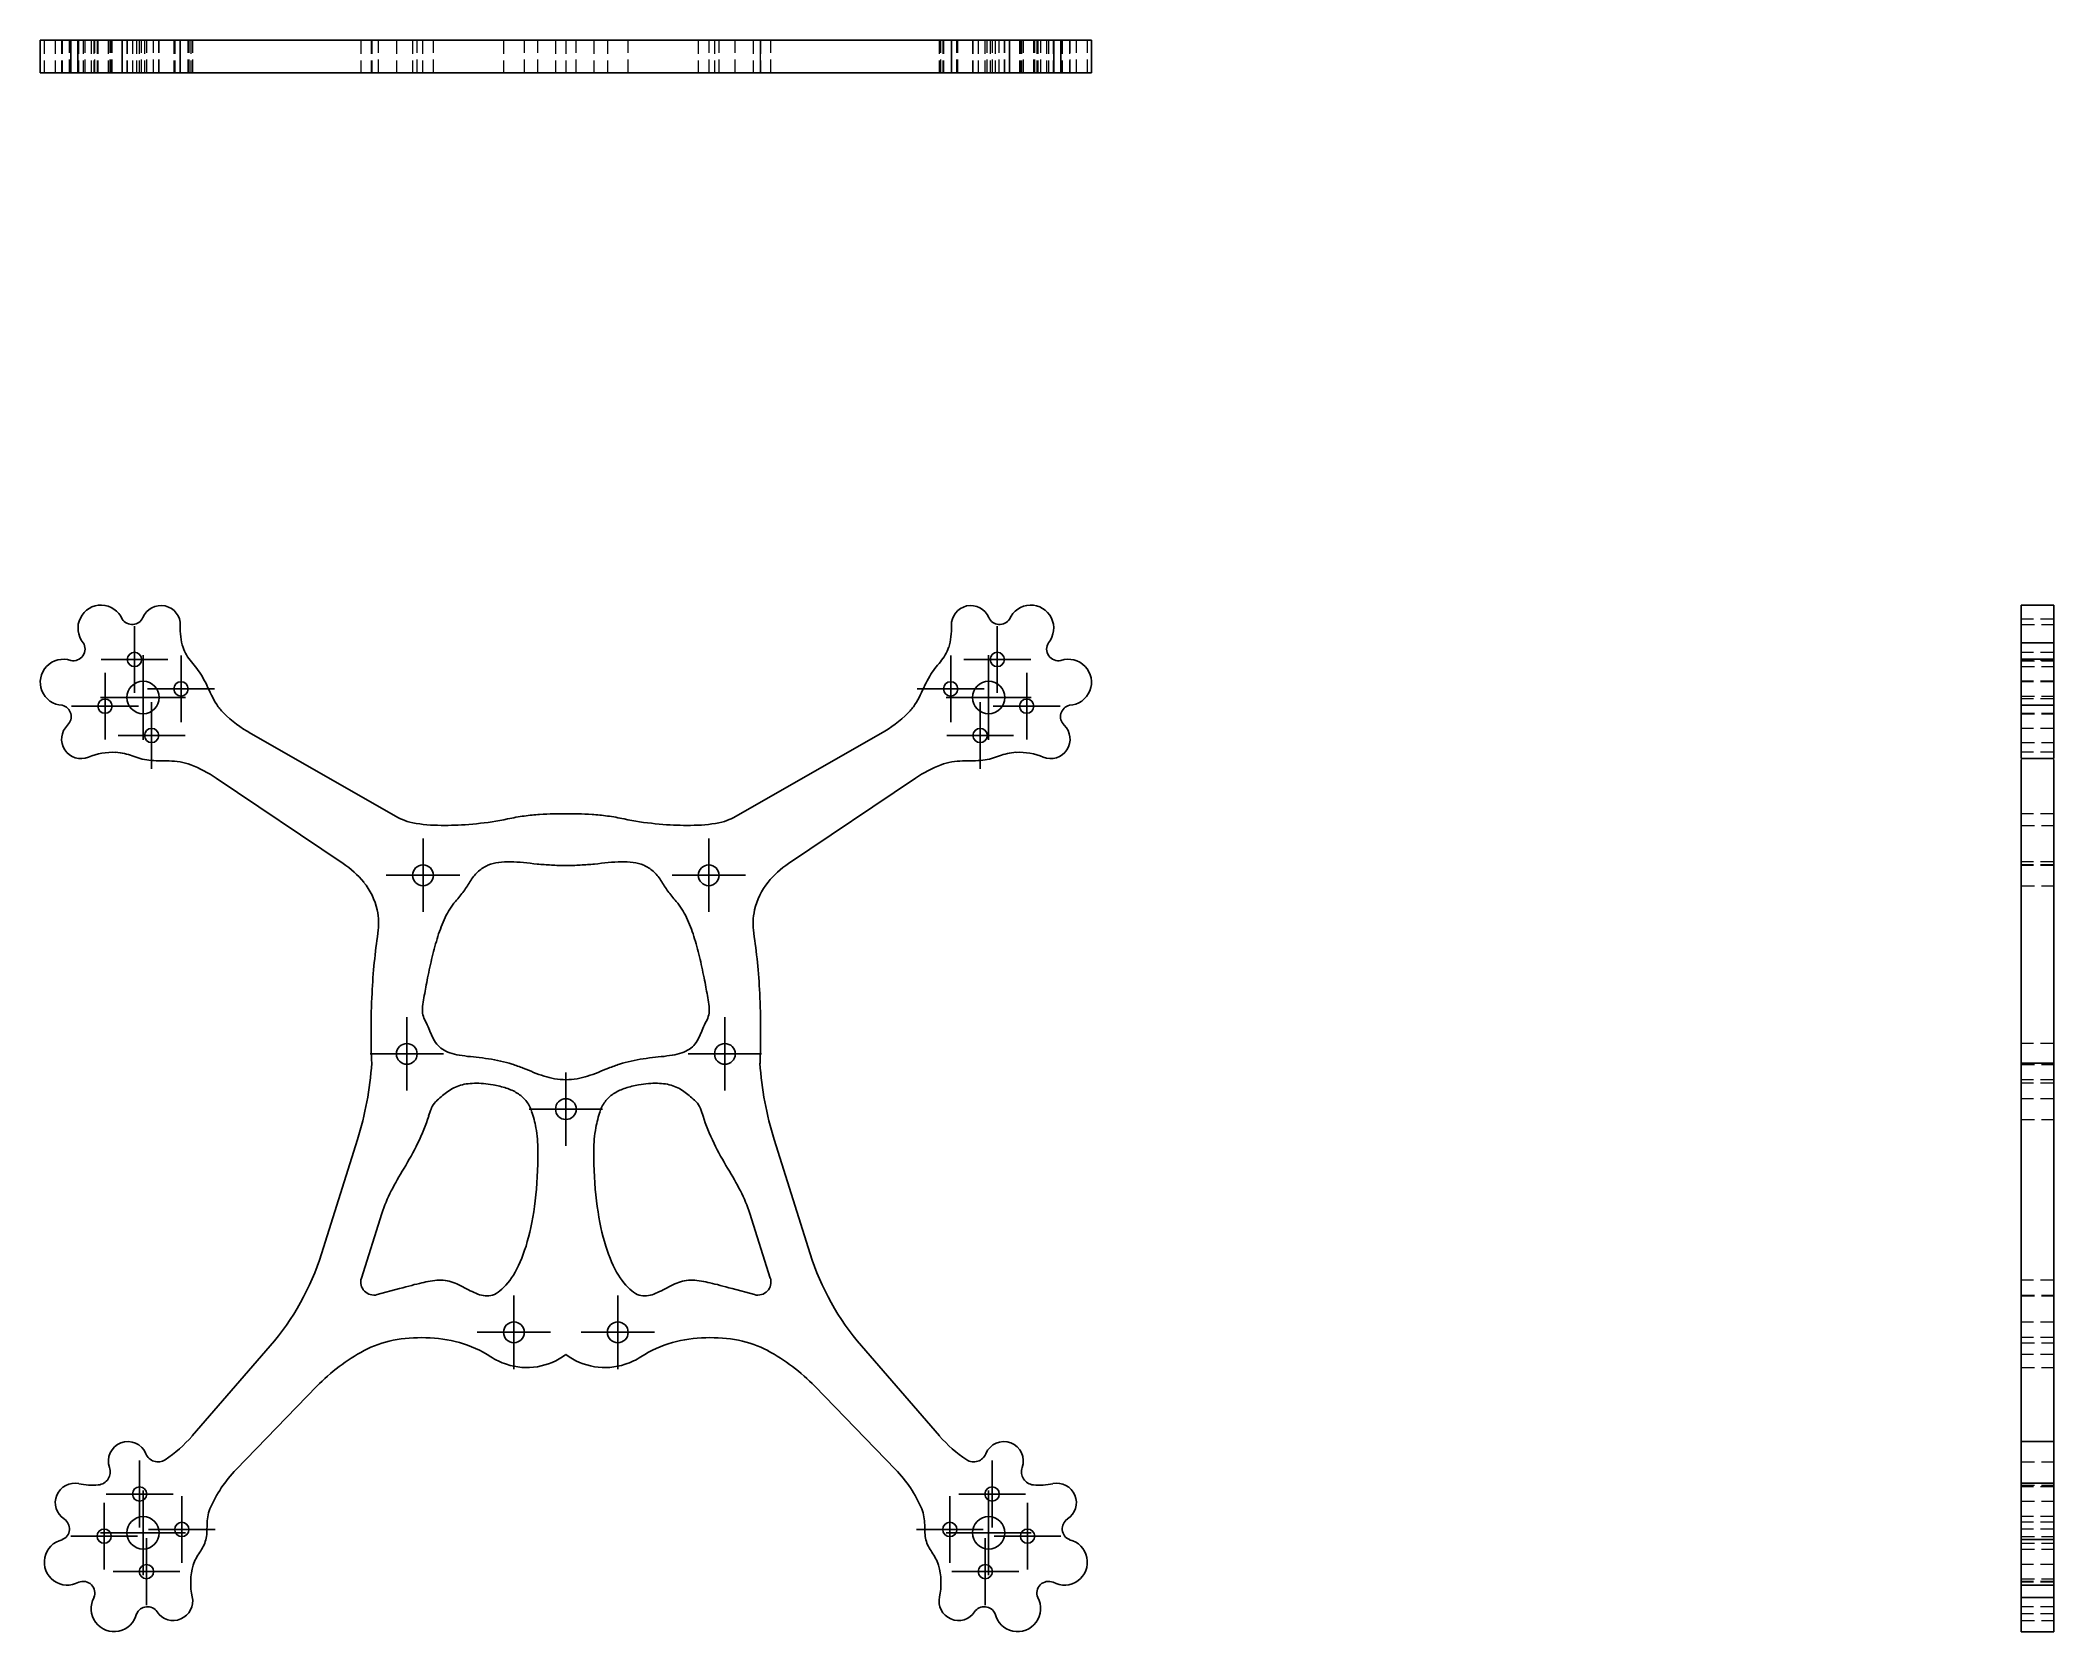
# Model space of a CAD drawing. Header units: millimetres. Extents: x 33 to 225, y 8 to 160.
import ezdxf

# ---------------------------------------------------------------- set-up
doc = ezdxf.new("R2010")
doc.units = ezdxf.units.MM
doc.linetypes.add('HIDDEN', pattern=[1.905, 1.27, -0.635])
doc.layers.add('10', color=7, linetype='Continuous')

# ---------------------------------------------------------------- blocks, each defined once
blk = doc.blocks.new('SW_CENTERMARKSYMBOL_0')
at = {"layer": '10', "color": 0}
for p, q in [((0, 2.5), (0, 3.49)), ((0, 0), (0, 2.5)), ((-2.5, 0), (-3.49, 0)), ((0, 0), (-2.5, 0)), ((0, 0), (0, -2.5)), ((0, 0), (2.5, 0)), ((2.5, 0), (3.49, 0)), ((0, -2.5), (0, -3.49))]:
    blk.add_line(p, q, dxfattribs=at)
blk = doc.blocks.new('SW_CENTERMARKSYMBOL_1')
at = {"layer": '10', "color": 0}
for p, q in [((0, 2.5), (0, 3.49)), ((0, 0), (0, 2.5)), ((-2.5, 0), (-3.49, 0)), ((0, 0), (-2.5, 0)), ((0, 0), (0, -2.5)), ((0, 0), (2.5, 0)), ((2.5, 0), (3.49, 0)), ((0, -2.5), (0, -3.49))]:
    blk.add_line(p, q, dxfattribs=at)
blk = doc.blocks.new('SW_CENTERMARKSYMBOL_2')
at = {"layer": '10', "color": 0}
for p, q in [((0, 2.5), (0, 3.18)), ((0, 0), (0, 2.5)), ((-2.5, 0), (-3.18, 0)), ((0, 0), (-2.5, 0)), ((0, 0), (0, -2.5)), ((0, 0), (2.5, 0)), ((2.5, 0), (3.18, 0)), ((0, -2.5), (0, -3.18))]:
    blk.add_line(p, q, dxfattribs=at)
blk = doc.blocks.new('SW_CENTERMARKSYMBOL_3')
at = {"layer": '10', "color": 0}
for p, q in [((0, 2.5), (0, 3.18)), ((0, 0), (0, 2.5)), ((-2.5, 0), (-3.18, 0)), ((0, 0), (-2.5, 0)), ((0, 0), (0, -2.5)), ((0, 0), (2.5, 0)), ((2.5, 0), (3.18, 0)), ((0, -2.5), (0, -3.18))]:
    blk.add_line(p, q, dxfattribs=at)
blk = doc.blocks.new('SW_CENTERMARKSYMBOL_4')
at = {"layer": '10', "color": 0}
for p, q in [((0, 2.5), (0, 3.18)), ((0, 0), (0, 2.5)), ((-2.5, 0), (-3.18, 0)), ((0, 0), (-2.5, 0)), ((0, 0), (0, -2.5)), ((0, 0), (2.5, 0)), ((2.5, 0), (3.18, 0)), ((0, -2.5), (0, -3.18))]:
    blk.add_line(p, q, dxfattribs=at)
blk = doc.blocks.new('SW_CENTERMARKSYMBOL_5')
at = {"layer": '10', "color": 0}
for p, q in [((0, 2.5), (0, 3.18)), ((0, 0), (0, 2.5)), ((-2.5, 0), (-3.18, 0)), ((0, 0), (-2.5, 0)), ((0, 0), (0, -2.5)), ((0, 0), (2.5, 0)), ((2.5, 0), (3.18, 0)), ((0, -2.5), (0, -3.18))]:
    blk.add_line(p, q, dxfattribs=at)
blk = doc.blocks.new('SW_CENTERMARKSYMBOL_6')
at = {"layer": '10', "color": 0}
for p, q in [((0, 2.5), (0, 4.04)), ((0, 0), (0, 2.5)), ((-2.5, 0), (-4.04, 0)), ((0, 0), (-2.5, 0)), ((0, 0), (0, -2.5)), ((0, 0), (2.5, 0)), ((2.5, 0), (4.04, 0)), ((0, -2.5), (0, -4.04))]:
    blk.add_line(p, q, dxfattribs=at)
blk = doc.blocks.new('SW_CENTERMARKSYMBOL_7')
at = {"layer": '10', "color": 0}
for p, q in [((0, 2.5), (0, 3.49)), ((0, 0), (0, 2.5)), ((-2.5, 0), (-3.49, 0)), ((0, 0), (-2.5, 0)), ((0, 0), (0, -2.5)), ((0, 0), (2.5, 0)), ((2.5, 0), (3.49, 0)), ((0, -2.5), (0, -3.49))]:
    blk.add_line(p, q, dxfattribs=at)
blk = doc.blocks.new('SW_CENTERMARKSYMBOL_8')
at = {"layer": '10', "color": 0}
for p, q in [((0, 2.5), (0, 3.49)), ((0, 0), (0, 2.5)), ((-2.5, 0), (-3.49, 0)), ((0, 0), (-2.5, 0)), ((0, 0), (0, -2.5)), ((0, 0), (2.5, 0)), ((2.5, 0), (3.49, 0)), ((0, -2.5), (0, -3.49))]:
    blk.add_line(p, q, dxfattribs=at)
blk = doc.blocks.new('SW_CENTERMARKSYMBOL_9')
at = {"layer": '10', "color": 0}
for p, q in [((0, 2.5), (0, 4.04)), ((0, 0), (0, 2.5)), ((-2.5, 0), (-4.04, 0)), ((0, 0), (-2.5, 0)), ((0, 0), (0, -2.5)), ((0, 0), (2.5, 0)), ((2.5, 0), (4.04, 0)), ((0, -2.5), (0, -4.04))]:
    blk.add_line(p, q, dxfattribs=at)
blk = doc.blocks.new('SW_CENTERMARKSYMBOL_10')
at = {"layer": '10', "color": 0}
for p, q in [((0, 2.5), (0, 3.18)), ((0, 0), (0, 2.5)), ((-2.5, 0), (-3.18, 0)), ((0, 0), (-2.5, 0)), ((0, 0), (0, -2.5)), ((0, 0), (2.5, 0)), ((2.5, 0), (3.18, 0)), ((0, -2.5), (0, -3.18))]:
    blk.add_line(p, q, dxfattribs=at)
blk = doc.blocks.new('SW_CENTERMARKSYMBOL_11')
at = {"layer": '10', "color": 0}
for p, q in [((0, 2.5), (0, 3.18)), ((0, 0), (0, 2.5)), ((-2.5, 0), (-3.18, 0)), ((0, 0), (-2.5, 0)), ((0, 0), (0, -2.5)), ((0, 0), (2.5, 0)), ((2.5, 0), (3.18, 0)), ((0, -2.5), (0, -3.18))]:
    blk.add_line(p, q, dxfattribs=at)
blk = doc.blocks.new('SW_CENTERMARKSYMBOL_12')
at = {"layer": '10', "color": 0}
for p, q in [((0, 2.5), (0, 3.18)), ((0, 0), (0, 2.5)), ((-2.5, 0), (-3.18, 0)), ((0, 0), (-2.5, 0)), ((0, 0), (0, -2.5)), ((0, 0), (2.5, 0)), ((2.5, 0), (3.18, 0)), ((0, -2.5), (0, -3.18))]:
    blk.add_line(p, q, dxfattribs=at)
blk = doc.blocks.new('SW_CENTERMARKSYMBOL_13')
at = {"layer": '10', "color": 0}
for p, q in [((0, 2.5), (0, 3.18)), ((0, 0), (0, 2.5)), ((-2.5, 0), (-3.18, 0)), ((0, 0), (-2.5, 0)), ((0, 0), (0, -2.5)), ((0, 0), (2.5, 0)), ((2.5, 0), (3.18, 0)), ((0, -2.5), (0, -3.18))]:
    blk.add_line(p, q, dxfattribs=at)
blk = doc.blocks.new('SW_CENTERMARKSYMBOL_14')
at = {"layer": '10', "color": 0}
for p, q in [((0, 2.5), (0, 3.18)), ((0, 0), (0, 2.5)), ((-2.5, 0), (-3.18, 0)), ((0, 0), (-2.5, 0)), ((0, 0), (0, -2.5)), ((0, 0), (2.5, 0)), ((2.5, 0), (3.18, 0)), ((0, -2.5), (0, -3.18))]:
    blk.add_line(p, q, dxfattribs=at)
blk = doc.blocks.new('SW_CENTERMARKSYMBOL_15')
at = {"layer": '10', "color": 0}
for p, q in [((0, 2.5), (0, 3.18)), ((0, 0), (0, 2.5)), ((-2.5, 0), (-3.18, 0)), ((0, 0), (-2.5, 0)), ((0, 0), (0, -2.5)), ((0, 0), (2.5, 0)), ((2.5, 0), (3.18, 0)), ((0, -2.5), (0, -3.18))]:
    blk.add_line(p, q, dxfattribs=at)
blk = doc.blocks.new('SW_CENTERMARKSYMBOL_16')
at = {"layer": '10', "color": 0}
for p, q in [((0, 2.5), (0, 3.18)), ((0, 0), (0, 2.5)), ((-2.5, 0), (-3.18, 0)), ((0, 0), (-2.5, 0)), ((0, 0), (0, -2.5)), ((0, 0), (2.5, 0)), ((2.5, 0), (3.18, 0)), ((0, -2.5), (0, -3.18))]:
    blk.add_line(p, q, dxfattribs=at)
blk = doc.blocks.new('SW_CENTERMARKSYMBOL_17')
at = {"layer": '10', "color": 0}
for p, q in [((0, 2.5), (0, 3.18)), ((0, 0), (0, 2.5)), ((-2.5, 0), (-3.18, 0)), ((0, 0), (-2.5, 0)), ((0, 0), (0, -2.5)), ((0, 0), (2.5, 0)), ((2.5, 0), (3.18, 0)), ((0, -2.5), (0, -3.18))]:
    blk.add_line(p, q, dxfattribs=at)
blk = doc.blocks.new('SW_CENTERMARKSYMBOL_18')
at = {"layer": '10', "color": 0}
for p, q in [((0, 2.5), (0, 4.04)), ((0, 0), (0, 2.5)), ((-2.5, 0), (-4.04, 0)), ((0, 0), (-2.5, 0)), ((0, 0), (0, -2.5)), ((0, 0), (2.5, 0)), ((2.5, 0), (4.04, 0)), ((0, -2.5), (0, -4.04))]:
    blk.add_line(p, q, dxfattribs=at)
blk = doc.blocks.new('SW_CENTERMARKSYMBOL_19')
at = {"layer": '10', "color": 0}
for p, q in [((0, 2.5), (0, 3.49)), ((0, 0), (0, 2.5)), ((-2.5, 0), (-3.49, 0)), ((0, 0), (-2.5, 0)), ((0, 0), (0, -2.5)), ((0, 0), (2.5, 0)), ((2.5, 0), (3.49, 0)), ((0, -2.5), (0, -3.49))]:
    blk.add_line(p, q, dxfattribs=at)
blk = doc.blocks.new('SW_CENTERMARKSYMBOL_20')
at = {"layer": '10', "color": 0}
for p, q in [((0, 2.5), (0, 3.49)), ((0, 0), (0, 2.5)), ((-2.5, 0), (-3.49, 0)), ((0, 0), (-2.5, 0)), ((0, 0), (0, -2.5)), ((0, 0), (2.5, 0)), ((2.5, 0), (3.49, 0)), ((0, -2.5), (0, -3.49))]:
    blk.add_line(p, q, dxfattribs=at)
blk = doc.blocks.new('SW_CENTERMARKSYMBOL_21')
at = {"layer": '10', "color": 0}
for p, q in [((0, 2.5), (0, 4.04)), ((0, 0), (0, 2.5)), ((-2.5, 0), (-4.04, 0)), ((0, 0), (-2.5, 0)), ((0, 0), (0, -2.5)), ((0, 0), (2.5, 0)), ((2.5, 0), (4.04, 0)), ((0, -2.5), (0, -4.04))]:
    blk.add_line(p, q, dxfattribs=at)
blk = doc.blocks.new('SW_CENTERMARKSYMBOL_22')
at = {"layer": '10', "color": 0}
for p, q in [((0, 2.5), (0, 3.18)), ((0, 0), (0, 2.5)), ((-2.5, 0), (-3.18, 0)), ((0, 0), (-2.5, 0)), ((0, 0), (0, -2.5)), ((0, 0), (2.5, 0)), ((2.5, 0), (3.18, 0)), ((0, -2.5), (0, -3.18))]:
    blk.add_line(p, q, dxfattribs=at)
blk = doc.blocks.new('SW_CENTERMARKSYMBOL_23')
at = {"layer": '10', "color": 0}
for p, q in [((0, 2.5), (0, 3.18)), ((0, 0), (0, 2.5)), ((-2.5, 0), (-3.18, 0)), ((0, 0), (-2.5, 0)), ((0, 0), (0, -2.5)), ((0, 0), (2.5, 0)), ((2.5, 0), (3.18, 0)), ((0, -2.5), (0, -3.18))]:
    blk.add_line(p, q, dxfattribs=at)
blk = doc.blocks.new('SW_CENTERMARKSYMBOL_24')
at = {"layer": '10', "color": 0}
for p, q in [((0, 2.5), (0, 3.18)), ((0, 0), (0, 2.5)), ((-2.5, 0), (-3.18, 0)), ((0, 0), (-2.5, 0)), ((0, 0), (0, -2.5)), ((0, 0), (2.5, 0)), ((2.5, 0), (3.18, 0)), ((0, -2.5), (0, -3.18))]:
    blk.add_line(p, q, dxfattribs=at)
blk = doc.blocks.new('SW_CENTERMARKSYMBOL_25')
at = {"layer": '10', "color": 0}
for p, q in [((0, 2.5), (0, 3.18)), ((0, 0), (0, 2.5)), ((-2.5, 0), (-3.18, 0)), ((0, 0), (-2.5, 0)), ((0, 0), (0, -2.5)), ((0, 0), (2.5, 0)), ((2.5, 0), (3.18, 0)), ((0, -2.5), (0, -3.18))]:
    blk.add_line(p, q, dxfattribs=at)
blk = doc.blocks.new('SW_CENTERMARKSYMBOL_26')
at = {"layer": '10', "color": 0}
for p, q in [((0, 2.5), (0, 3.49)), ((0, 0), (0, 2.5)), ((-2.5, 0), (-3.49, 0)), ((0, 0), (-2.5, 0)), ((0, 0), (0, -2.5)), ((0, 0), (2.5, 0)), ((2.5, 0), (3.49, 0)), ((0, -2.5), (0, -3.49))]:
    blk.add_line(p, q, dxfattribs=at)

msp = doc.modelspace()

# ---------------------------------------------------------------- linework, layer by layer
at = {"color": 7, "linetype": 'Continuous', "lineweight": 25}
for p, q in [((33, 159.54), (33, 156.46)), ((33, 159.54), (35.91, 159.54)), ((35.91, 159.54), (35.91, 156.46)), ((35.91, 159.54), (36.58, 159.54)), ((36.58, 159.54), (36.58, 156.46)), ((36.58, 159.54), (40.79, 159.54)), ((40.79, 159.54), (40.79, 156.46)), ((42.76, 159.54), (40.79, 159.54)), ((42.76, 159.54), (46.32, 159.54)), ((46.32, 156.46), (46.32, 159.54)), ((46.32, 159.54), (46.59, 159.54)), ((53.02, 159.54), (50.43, 159.54)), ((53.02, 159.54), (67.09, 159.54)), ((112.98, 159.54), (98.91, 159.54)), ((112.98, 159.54), (115.57, 159.54)), ((119.68, 159.54), (119.41, 159.54)), ((119.68, 159.54), (119.68, 156.46)), ((123.24, 159.54), (119.68, 159.54)), ((123.24, 159.54), (125.21, 159.54)), ((125.21, 159.54), (125.21, 156.46)), ((129.42, 159.54), (125.21, 159.54)), ((129.42, 156.46), (129.42, 159.54)), ((130.09, 159.54), (129.42, 159.54)), ((130.09, 159.54), (130.09, 156.46)), ((133, 159.54), (130.09, 159.54)), ((133, 156.46), (133, 159.54)), ((35.91, 156.46), (33, 156.46)), ((36.58, 156.46), (35.91, 156.46)), ((40.79, 156.46), (36.58, 156.46)), ((42.76, 156.46), (40.79, 156.46)), ((46.32, 156.46), (42.76, 156.46)), ((46.59, 156.46), (46.32, 156.46)), ((53.02, 156.46), (50.43, 156.46)), ((67.09, 156.46), (53.02, 156.46)), ((112.98, 156.46), (98.91, 156.46)), ((115.57, 156.46), (112.98, 156.46)), ((119.68, 156.46), (119.41, 156.46)), ((123.24, 156.46), (119.68, 156.46)), ((125.21, 156.46), (123.24, 156.46)), ((129.42, 156.46), (125.21, 156.46)), ((130.09, 156.46), (129.42, 156.46)), ((133, 156.46), (130.09, 156.46)), ((224.54, 105.83), (221.46, 105.83)), ((221.46, 102.24), (221.46, 105.83)), ((224.54, 102.24), (224.54, 105.83)), ((224.54, 102.24), (221.46, 102.24)), ((221.46, 100.68), (221.46, 102.24)), ((224.54, 100.68), (224.54, 102.24)), ((224.54, 100.68), (221.46, 100.68)), ((221.46, 96.29), (221.46, 100.68)), ((224.54, 96.29), (224.54, 100.68)), ((224.54, 96.29), (221.46, 96.29)), ((221.46, 94.41), (221.46, 96.29)), ((224.54, 96.29), (224.54, 94.41)), ((221.46, 91.22), (221.46, 94.41)), ((224.54, 91.22), (224.54, 94.41)), ((67.09, 85.6), (53.02, 93.61)), ((112.98, 93.61), (98.91, 85.6)), ((221.46, 91.22), (224.54, 91.22)), ((221.46, 89.37), (221.46, 90.63)), ((224.54, 90.63), (224.54, 89.37)), ((49.74, 89.37), (61.81, 81.24)), ((104.19, 81.24), (116.26, 89.37)), ((221.46, 81.24), (221.46, 89.37)), ((224.54, 89.37), (224.54, 81.24)), ((221.46, 79.47), (221.46, 81.24)), ((224.54, 81.24), (224.54, 79.47)), ((221.46, 62.24), (221.46, 65.29)), ((224.54, 62.24), (224.54, 65.29)), ((222.07, 62.24), (221.46, 62.24)), ((221.46, 55), (221.46, 62.24)), ((224.54, 62.24), (222.07, 62.24)), ((224.54, 62.24), (224.54, 55)), ((63.17, 55), (59.75, 44.11)), ((106.25, 44.11), (102.83, 55)), ((221.46, 44.11), (221.46, 55)), ((224.54, 55), (224.54, 44.11)), ((63.55, 41.8), (65.49, 47.94)), ((100.51, 47.94), (102.45, 41.8)), ((221.46, 35.36), (221.46, 44.11)), ((224.54, 44.11), (224.54, 35.36)), ((67.18, 40.81), (65.05, 40.24)), ((100.95, 40.24), (98.82, 40.81)), ((54.86, 35.36), (47.45, 26.79)), ((118.55, 26.79), (111.14, 35.36)), ((221.46, 26.79), (221.46, 35.36)), ((224.54, 35.36), (224.54, 26.79)), ((51.64, 23.61), (59.32, 31.52)), ((106.68, 31.52), (114.36, 23.61)), ((221.46, 26.26), (221.46, 26.79)), ((224.54, 26.26), (221.46, 26.26)), ((221.46, 23.79), (221.46, 26.26)), ((224.54, 26.79), (224.54, 26.26)), ((224.54, 26.26), (224.54, 23.79)), ((221.46, 22.3), (221.46, 23.79)), ((224.54, 23.79), (224.54, 22.3)), ((224.54, 22.3), (221.46, 22.3)), ((221.46, 18.89), (221.46, 22.3)), ((224.54, 18.89), (224.54, 22.3)), ((221.46, 16.93), (221.46, 18.89)), ((224.54, 18.89), (224.54, 16.93)), ((224.54, 16.93), (221.46, 16.93)), ((221.46, 12.6), (221.46, 16.93)), ((224.54, 12.6), (224.54, 16.93)), ((221.46, 12.6), (224.54, 12.6)), ((221.46, 11.43), (221.46, 12.6)), ((224.54, 12.6), (224.54, 11.43)), ((224.54, 11.43), (221.46, 11.43)), ((221.46, 8.17), (221.46, 11.43)), ((224.54, 8.17), (224.54, 11.43)), ((221.46, 8.17), (224.54, 8.17))]:
    msp.add_line(p, q, dxfattribs=at)
at = {"color": 7, "linetype": 'HIDDEN', "lineweight": 18}
for p, q in [((33.38, 159.54), (33.38, 156.46)), ((34.42, 159.54), (34.42, 156.46)), ((35.03, 159.54), (35.03, 156.46)), ((35.08, 159.54), (35.08, 156.46)), ((35.09, 159.54), (35.09, 156.46)), ((35.78, 156.46), (35.78, 159.54)), ((35.94, 156.46), (35.94, 159.54)), ((36.65, 159.54), (36.65, 156.46)), ((37.08, 159.54), (37.08, 156.46)), ((37.26, 156.46), (37.26, 159.54)), ((37.83, 159.54), (37.83, 156.46)), ((38.11, 159.54), (38.11, 156.46)), ((38.19, 156.46), (38.19, 159.54)), ((38.4, 159.54), (38.4, 156.46)), ((38.48, 159.54), (38.48, 156.46)), ((39.47, 159.54), (39.47, 156.46)), ((39.65, 156.46), (39.65, 159.54)), ((39.76, 156.46), (39.76, 159.54)), ((39.84, 156.46), (39.84, 159.54)), ((41.23, 159.54), (41.23, 156.46)), ((41.28, 159.54), (41.28, 156.46)), ((41.78, 159.54), (41.78, 156.46)), ((42.17, 159.54), (42.17, 156.46)), ((42.42, 159.54), (42.42, 156.46)), ((42.64, 156.46), (42.64, 159.54)), ((42.91, 159.54), (42.91, 156.46)), ((43.13, 156.46), (43.13, 159.54)), ((43.78, 156.46), (43.78, 159.54)), ((44.27, 156.46), (44.27, 159.54)), ((44.32, 156.46), (44.32, 159.54)), ((45.71, 159.54), (45.71, 156.46)), ((45.79, 159.54), (45.79, 156.46)), ((46.32, 159.54), (46.32, 156.46)), ((47.07, 156.46), (47.07, 159.54)), ((47.15, 156.46), (47.15, 159.54)), ((47.32, 159.54), (47.32, 156.46)), ((47.5, 156.46), (47.5, 159.54)), ((63.5, 159.54), (63.5, 156.46)), ((64.47, 159.54), (64.47, 157.07)), ((64.47, 159.54), (64.47, 157.07)), ((64.53, 159.54), (64.53, 157.07)), ((65.18, 156.46), (65.18, 159.54)), ((66.88, 159.54), (66.88, 156.46)), ((68.42, 159.54), (68.42, 156.46)), ((68.86, 156.46), (68.86, 159.54)), ((69.36, 159.54), (69.36, 156.46)), ((70.4, 156.46), (70.4, 159.54)), ((77.07, 159.54), (77.07, 156.46)), ((79.05, 156.46), (79.05, 159.54)), ((80.34, 156.46), (80.34, 159.54)), ((82.01, 159.54), (82.01, 156.46)), ((83, 159.54), (83, 156.46)), ((83.99, 156.46), (83.99, 159.54)), ((85.66, 159.54), (85.66, 156.46)), ((86.95, 159.54), (86.95, 156.46)), ((88.93, 156.46), (88.93, 159.54)), ((95.6, 159.54), (95.6, 156.46)), ((96.64, 156.46), (96.64, 159.54)), ((97.14, 159.54), (97.14, 156.46)), ((97.58, 156.46), (97.58, 159.54)), ((99.12, 156.46), (99.12, 159.54)), ((100.82, 159.54), (100.82, 156.46)), ((101.47, 159.54), (101.47, 157.07)), ((101.53, 159.54), (101.53, 157.07)), ((101.53, 157.07), (101.53, 159.54)), ((102.5, 156.46), (102.5, 159.54)), ((118.5, 159.54), (118.5, 156.46)), ((118.68, 156.46), (118.68, 159.54)), ((118.85, 159.54), (118.85, 156.46)), ((118.93, 159.54), (118.93, 156.46)), ((119.68, 156.46), (119.68, 159.54)), ((120.21, 156.46), (120.21, 159.54)), ((120.29, 156.46), (120.29, 159.54)), ((121.68, 159.54), (121.68, 156.46)), ((121.73, 159.54), (121.73, 156.46)), ((122.22, 159.54), (122.22, 156.46)), ((122.87, 159.54), (122.87, 156.46)), ((123.09, 156.46), (123.09, 159.54)), ((123.36, 159.54), (123.36, 156.46)), ((123.58, 156.46), (123.58, 159.54)), ((123.83, 159.54), (123.83, 156.46)), ((124.22, 156.46), (124.22, 159.54)), ((124.72, 156.46), (124.72, 159.54)), ((124.77, 156.46), (124.77, 159.54)), ((126.16, 159.54), (126.16, 156.46)), ((126.24, 159.54), (126.24, 156.46)), ((126.35, 159.54), (126.35, 156.46)), ((126.53, 156.46), (126.53, 159.54)), ((127.52, 156.46), (127.52, 159.54)), ((127.6, 156.46), (127.6, 159.54)), ((127.81, 159.54), (127.81, 156.46)), ((127.89, 159.54), (127.89, 156.46)), ((128.17, 156.46), (128.17, 159.54)), ((128.74, 159.54), (128.74, 156.46)), ((128.92, 159.54), (128.92, 156.46)), ((129.35, 159.54), (129.35, 156.46)), ((130.06, 159.54), (130.06, 156.46)), ((130.22, 159.54), (130.22, 156.46)), ((130.91, 159.54), (130.91, 156.46)), ((130.92, 159.54), (130.92, 156.46)), ((130.97, 156.46), (130.97, 159.54)), ((131.58, 156.46), (131.58, 159.54)), ((132.62, 156.46), (132.62, 159.54)), ((64.47, 157.07), (64.47, 156.46)), ((64.47, 157.07), (64.47, 156.46)), ((64.53, 157.07), (64.53, 156.46)), ((101.47, 157.07), (101.47, 156.46)), ((101.53, 157.07), (101.53, 156.46)), ((101.53, 156.46), (101.53, 157.07)), ((224.54, 105.78), (221.46, 105.78)), ((224.54, 104.49), (221.46, 104.49)), ((221.46, 103.97), (224.54, 103.97)), ((224.54, 101.32), (221.46, 101.32)), ((224.54, 100.56), (221.46, 100.56)), ((221.46, 100.53), (224.54, 100.53)), ((221.46, 99.97), (224.54, 99.97)), ((224.54, 98.57), (221.46, 98.57)), ((224.54, 98.53), (221.46, 98.53)), ((221.46, 97.17), (224.54, 97.17)), ((224.54, 96.89), (221.46, 96.89)), ((221.46, 95.53), (224.54, 95.53)), ((221.46, 95.49), (224.54, 95.49)), ((224.54, 94.09), (221.46, 94.09)), ((221.46, 92.74), (224.54, 92.74)), ((224.54, 91.82), (221.46, 91.82)), ((224.54, 85.98), (221.46, 85.98)), ((221.46, 84.87), (224.54, 84.87)), ((224.54, 81.4), (221.46, 81.4)), ((224.54, 81.11), (221.46, 81.11)), ((224.54, 81.04), (221.46, 81.04)), ((221.46, 79.13), (224.54, 79.13)), ((224.54, 64.12), (221.46, 64.12)), ((221.46, 62.14), (224.54, 62.14)), ((224.54, 60.68), (221.46, 60.68)), ((224.54, 60.34), (221.46, 60.34)), ((224.54, 58.87), (221.46, 58.87)), ((221.46, 56.89), (224.54, 56.89)), ((224.54, 41.62), (221.46, 41.62)), ((221.46, 40.2), (224.54, 40.2)), ((221.46, 40.12), (224.54, 40.12)), ((224.54, 37.63), (221.46, 37.63)), ((224.54, 36.15), (221.46, 36.15)), ((221.46, 35.66), (224.54, 35.66)), ((224.54, 34.54), (221.46, 34.54)), ((221.46, 33.3), (224.54, 33.3)), ((221.46, 24.33), (224.54, 24.33)), ((221.46, 22.12), (224.54, 22.12)), ((224.54, 21.95), (221.46, 21.95)), ((221.46, 20.59), (224.54, 20.59)), ((224.54, 19.12), (221.46, 19.12)), ((224.54, 18.58), (221.46, 18.58)), ((224.54, 17.94), (221.46, 17.94)), ((221.46, 17.22), (224.54, 17.22)), ((221.46, 16.58), (224.54, 16.58)), ((221.46, 16.04), (224.54, 16.04)), ((224.54, 14.57), (221.46, 14.57)), ((221.46, 13.21), (224.54, 13.21)), ((224.54, 12.96), (221.46, 12.96)), ((224.54, 12.88), (221.46, 12.88)), ((224.54, 10.55), (221.46, 10.55)), ((224.54, 9.88), (221.46, 9.88)), ((221.46, 9.23), (224.54, 9.23))]:
    msp.add_line(p, q, dxfattribs=at)
at = {"color": 7, "linetype": 'Continuous', "lineweight": 25}
for centre, radius in [((41.96, 100.65), 0.679), ((124.04, 100.65), 0.679), ((42.78, 97.03), 1.54), ((46.39, 97.85), 0.679), ((119.61, 97.85), 0.679), ((123.22, 97.03), 1.54), ((39.16, 96.21), 0.679), ((126.84, 96.21), 0.679), ((43.59, 93.42), 0.679), ((122.41, 93.42), 0.679), ((69.41, 80.12), 0.988), ((96.59, 80.12), 0.988), ((67.87, 63.13), 0.988), ((98.13, 63.13), 0.988), ((83, 57.88), 0.988), ((78.06, 36.65), 0.988), ((87.94, 36.65), 0.988), ((42.45, 21.27), 0.679), ((123.55, 21.27), 0.679), ((39.08, 17.26), 0.679), ((42.78, 17.58), 1.54), ((46.47, 17.9), 0.679), ((119.53, 17.9), 0.679), ((123.22, 17.58), 1.54), ((126.92, 17.26), 0.679), ((43.1, 13.89), 0.679), ((122.9, 13.89), 0.679)]:
    msp.add_circle(centre, radius, dxfattribs=at)
for centre, radius, start, end in [((38.78, 103.63), 2.19, 23.0297, 219.3569), ((44.47, 103.93), 1.85, 357.7259, 157.1301), ((121.53, 103.93), 1.85, 22.8699, 182.2741), ((127.22, 103.63), 2.19, 320.6431, 156.9703), ((41.74, 105.08), 1.11, 211.9249, 337.1301), ((52.49, 103.61), 6.18, 177.7259, 197.0529), ((113.51, 103.61), 6.18, 342.9471, 2.2741), ((124.26, 105.08), 1.11, 202.8699, 328.0751), ((36.15, 101.64), 1.11, 257.5934, 32.7465), ((129.85, 101.64), 1.11, 147.2535, 282.4066), ((35.19, 98.48), 2.19, 70.983, 267.3102), ((130.81, 98.48), 2.19, 272.6898, 109.017), ((34.83, 95.21), 1.11, 313.7239, 76.4477), ((131.17, 95.21), 1.11, 103.5523, 226.2761), ((36.88, 93.07), 1.85, 133.7239, 292.3552), ((59.13, 104.34), 12.35, 225.2241, 240.3583), ((106.87, 104.34), 12.35, 299.6417, 314.7759), ((129.12, 93.07), 1.85, 247.6448, 46.2761), ((39.93, 85.64), 6.18, 87.7365, 112.3552), ((42.84, 79.12), 12.35, 56.045, 68.7771), ((123.16, 79.12), 12.35, 111.2229, 123.955), ((126.07, 85.64), 6.18, 67.6448, 92.2635), ((36.18, 51.52), 24.71, 319.125, 342.5311), ((129.82, 51.52), 24.71, 197.4689, 220.875), ((64.73, 41.43), 1.24, 162.531, 285.0524), ((101.27, 41.43), 1.24, 254.9476, 17.469), ((72.61, 18.61), 18.53, 118.3827, 135.8311), ((79.29, 39.48), 6.18, 251.718, 306.8699), ((86.71, 39.48), 6.18, 233.1301, 288.282), ((93.39, 18.61), 18.53, 44.1689, 61.6173), ((41.33, 24.41), 1.85, 22.0032, 199.6726), ((44.19, 25.57), 1.24, 202.0032, 303.1773), ((38.11, 34.87), 12.35, 303.1773, 319.125), ((127.89, 34.87), 12.35, 220.875, 236.8227), ((121.81, 25.57), 1.24, 236.8227, 337.9968), ((124.67, 24.41), 1.85, 340.3274, 157.9968), ((38.42, 23.37), 1.24, 275.0461, 19.6726), ((60.5, 15), 12.35, 135.8311, 156.8253), ((105.5, 15), 12.35, 23.1747, 44.1689), ((127.58, 23.37), 1.24, 160.3274, 264.9539), ((36.28, 20.45), 1.85, 77.7259, 237.1301), ((37.98, 28.29), 6.18, 257.7259, 275.0461), ((128.02, 28.29), 6.18, 264.9539, 282.2741), ((129.72, 20.45), 1.85, 302.8699, 102.2741), ((34.67, 17.96), 1.11, 291.9249, 57.1301), ((131.33, 17.96), 1.11, 122.8699, 248.0751), ((35.58, 14.79), 2.19, 103.0297, 299.3569), ((130.42, 14.79), 2.19, 240.6431, 76.9703), ((53.49, 12.8), 6.18, 163.9483, 192.3552), ((112.51, 12.8), 6.18, 347.6448, 16.0517), ((37.08, 11.85), 1.11, 337.5934, 112.7465), ((128.92, 11.85), 1.11, 67.2535, 202.4066), ((40.03, 10.37), 2.19, 150.983, 347.3102), ((43.19, 9.44), 1.11, 33.7239, 156.4477), ((45.65, 11.09), 1.85, 213.7239, 12.3552), ((120.35, 11.09), 1.85, 167.6448, 326.2761), ((122.81, 9.44), 1.11, 23.5523, 146.2761), ((125.97, 10.37), 2.19, 192.6898, 29.017)]:
    msp.add_arc(centre, radius, start, end, dxfattribs=at)
for centre, major_axis, ratio, start_param, end_param in [((58.18, 75.27), (5.96, -5.4), 0.864882, 1.405863, 1.735729), ((107.82, 75.27), (5.96, 5.4), 0.864882, 1.405863, 1.735729), ((111.95, 120.13), (36.89, 81.54), 0.366589, 2.460652, 2.511268), ((54.05, 120.13), (36.89, -81.54), 0.366589, 0.630324, 0.680941), ((41.29, 62.85), (4.94, 26.33), 0.865226, 4.574478, 4.8503), ((124.71, 62.85), (4.94, -26.33), 0.865226, 4.574478, 4.8503), ((119.75, 28.59), (48.99, -30.43), 0.353429, 3.201567, 3.238616), ((75.92, 53.86), (-0.07, -7.45), 0.593277, 1.882881, 2.112893), ((90.08, 53.86), (-0.07, 7.45), 0.593277, 1.0287, 1.258712), ((46.25, 28.59), (48.99, 30.43), 0.353429, 6.186162, 6.223211), ((73.25, 52.53), (-2.01, -9.65), 0.704998, 1.859569, 2.092502), ((92.75, 52.53), (-2.01, 9.65), 0.704998, 1.049091, 1.282024)]:
    msp.add_ellipse(centre, major_axis=major_axis, ratio=ratio, start_param=start_param, end_param=end_param, dxfattribs=at)
for points, knots in [([(46.59, 159.54), (46.67, 159.54), (46.78, 159.54), (47.05, 159.54), (47.21, 159.54), (47.54, 159.54), (47.72, 159.54), (48.07, 159.54), (48.23, 159.54), (48.55, 159.54), (48.7, 159.54), (48.99, 159.54), (49.13, 159.54), (49.44, 159.54), (49.6, 159.54), (49.98, 159.54), (50.19, 159.54), (50.43, 159.54)], [0, 0, 0, 0, 0.125, 0.125, 0.25, 0.25, 0.375, 0.375, 0.5, 0.5, 0.625, 0.625, 0.75, 0.75, 0.875, 0.875, 1, 1, 1, 1]), ([(67.09, 159.54), (67.54, 159.54), (68.16, 159.54), (69.97, 159.54), (70.94, 159.54), (73.39, 159.54), (75.52, 159.54), (77.46, 159.54)], [-2.074942, -2.074942, -2.074942, -2.074942, -1.498492, -1.498492, -0.96478, -0.96478, 0, 0, 0, 0]), ([(77.46, 159.54), (78, 159.54), (78.52, 159.54), (79.54, 159.54), (80.03, 159.54), (80.97, 159.54), (81.42, 159.54), (82.25, 159.54), (82.64, 159.54), (83, 159.54)], [0, 0, 0, 0, 0.25, 0.25, 0.5, 0.5, 0.75, 0.75, 1, 1, 1, 1]), ([(88.54, 159.54), (88, 159.54), (87.48, 159.54), (86.46, 159.54), (85.97, 159.54), (85.03, 159.54), (84.58, 159.54), (83.75, 159.54), (83.36, 159.54), (83, 159.54)], [0, 0, 0, 0, 0.25, 0.25, 0.5, 0.5, 0.75, 0.75, 1, 1, 1, 1]), ([(98.91, 159.54), (98.46, 159.54), (97.84, 159.54), (96.03, 159.54), (95.06, 159.54), (92.61, 159.54), (90.48, 159.54), (88.54, 159.54)], [-2.074942, -2.074942, -2.074942, -2.074942, -1.498492, -1.498492, -0.96478, -0.96478, 0, 0, 0, 0]), ([(119.41, 159.54), (119.33, 159.54), (119.22, 159.54), (118.95, 159.54), (118.79, 159.54), (118.46, 159.54), (118.28, 159.54), (117.93, 159.54), (117.77, 159.54), (117.45, 159.54), (117.3, 159.54), (117.01, 159.54), (116.87, 159.54), (116.56, 159.54), (116.4, 159.54), (116.02, 159.54), (115.81, 159.54), (115.57, 159.54)], [0, 0, 0, 0, 0.125, 0.125, 0.25, 0.25, 0.375, 0.375, 0.5, 0.5, 0.625, 0.625, 0.75, 0.75, 0.875, 0.875, 1, 1, 1, 1]), ([(50.43, 156.46), (50.19, 156.46), (49.98, 156.46), (49.6, 156.46), (49.44, 156.46), (49.13, 156.46), (48.99, 156.46), (48.7, 156.46), (48.55, 156.46), (48.23, 156.46), (48.07, 156.46), (47.72, 156.46), (47.54, 156.46), (47.21, 156.46), (47.05, 156.46), (46.78, 156.46), (46.67, 156.46), (46.59, 156.46)], [0, 0, 0, 0, 0.125, 0.125, 0.25, 0.25, 0.375, 0.375, 0.5, 0.5, 0.625, 0.625, 0.75, 0.75, 0.875, 0.875, 1, 1, 1, 1]), ([(77.46, 156.46), (75.52, 156.46), (73.39, 156.46), (70.94, 156.46), (69.97, 156.46), (68.16, 156.46), (67.54, 156.46), (67.09, 156.46)], [0, 0, 0, 0, 0.96478, 0.96478, 1.498492, 1.498492, 2.074942, 2.074942, 2.074942, 2.074942]), ([(83, 156.46), (82.64, 156.46), (82.25, 156.46), (81.42, 156.46), (80.97, 156.46), (80.03, 156.46), (79.54, 156.46), (78.52, 156.46), (78, 156.46), (77.46, 156.46)], [0, 0, 0, 0, 0.25, 0.25, 0.5, 0.5, 0.75, 0.75, 1, 1, 1, 1]), ([(88.54, 156.46), (88, 156.46), (87.48, 156.46), (86.46, 156.46), (85.97, 156.46), (85.03, 156.46), (84.58, 156.46), (83.75, 156.46), (83.36, 156.46), (83, 156.46)], [0, 0, 0, 0, 0.25, 0.25, 0.5, 0.5, 0.75, 0.75, 1, 1, 1, 1]), ([(98.91, 156.46), (98.46, 156.46), (97.84, 156.46), (96.03, 156.46), (95.06, 156.46), (92.61, 156.46), (90.48, 156.46), (88.54, 156.46)], [-2.074942, -2.074942, -2.074942, -2.074942, -1.498492, -1.498492, -0.96478, -0.96478, 0, 0, 0, 0]), ([(119.41, 156.46), (119.33, 156.46), (119.22, 156.46), (118.95, 156.46), (118.79, 156.46), (118.46, 156.46), (118.28, 156.46), (117.93, 156.46), (117.77, 156.46), (117.45, 156.46), (117.3, 156.46), (117.01, 156.46), (116.87, 156.46), (116.56, 156.46), (116.4, 156.46), (116.02, 156.46), (115.81, 156.46), (115.57, 156.46)], [0, 0, 0, 0, 0.125, 0.125, 0.25, 0.25, 0.375, 0.375, 0.5, 0.5, 0.625, 0.625, 0.75, 0.75, 0.875, 0.875, 1, 1, 1, 1]), ([(50.43, 95.57), (50.19, 95.81), (49.98, 96.07), (49.6, 96.65), (49.44, 96.95), (49.13, 97.57), (48.99, 97.89), (48.7, 98.49), (48.55, 98.78), (48.23, 99.32), (48.07, 99.56), (47.72, 100.02), (47.54, 100.23), (47.21, 100.64), (47.05, 100.85), (46.78, 101.3), (46.67, 101.54), (46.59, 101.8)], [0, 0, 0, 0, 0.125, 0.125, 0.25, 0.25, 0.375, 0.375, 0.5, 0.5, 0.625, 0.625, 0.75, 0.75, 0.875, 0.875, 1, 1, 1, 1]), ([(119.41, 101.8), (119.33, 101.54), (119.22, 101.3), (118.95, 100.85), (118.79, 100.64), (118.46, 100.23), (118.28, 100.02), (117.93, 99.56), (117.77, 99.32), (117.45, 98.78), (117.3, 98.49), (117.01, 97.89), (116.87, 97.57), (116.56, 96.95), (116.4, 96.65), (116.02, 96.07), (115.81, 95.81), (115.57, 95.57)], [0, 0, 0, 0, 0.125, 0.125, 0.25, 0.25, 0.375, 0.375, 0.5, 0.5, 0.625, 0.625, 0.75, 0.75, 0.875, 0.875, 1, 1, 1, 1]), ([(40.18, 91.82), (40.47, 91.8), (40.74, 91.76), (41.26, 91.64), (41.51, 91.56), (42, 91.39), (42.25, 91.3), (42.77, 91.16), (43.05, 91.11), (43.63, 91.04), (43.94, 91.02), (44.59, 91.01), (44.92, 91.01), (45.6, 90.99), (45.95, 90.96), (46.64, 90.85), (46.98, 90.76), (47.31, 90.63)], [0, 0, 0, 0, 0.125, 0.125, 0.25, 0.25, 0.375, 0.375, 0.5, 0.5, 0.625, 0.625, 0.75, 0.75, 0.875, 0.875, 1, 1, 1, 1]), ([(118.69, 90.63), (119.02, 90.76), (119.36, 90.85), (120.05, 90.96), (120.4, 90.99), (121.08, 91.01), (121.41, 91.01), (122.06, 91.02), (122.37, 91.04), (122.95, 91.11), (123.23, 91.16), (123.75, 91.3), (124, 91.39), (124.49, 91.56), (124.74, 91.64), (125.26, 91.76), (125.53, 91.8), (125.82, 91.82)], [0, 0, 0, 0, 0.125, 0.125, 0.25, 0.25, 0.375, 0.375, 0.5, 0.5, 0.625, 0.625, 0.75, 0.75, 0.875, 0.875, 1, 1, 1, 1]), ([(221.46, 90.63), (221.46, 90.75), (221.46, 90.97), (221.46, 91.01), (221.46, 91), (221.46, 91.08), (221.46, 91.12)], [0, 0, 0, 0, 0.27177, 0.538732, 0.792822, 1, 1, 1, 1]), ([(224.54, 91.12), (224.54, 91.09), (224.54, 91), (224.54, 91.01), (224.54, 90.99), (224.54, 90.75), (224.54, 90.63)], [0, 0, 0, 0, 0.161822, 0.428869, 0.711692, 1, 1, 1, 1]), ([(77.46, 85.48), (75.52, 85.06), (73.39, 84.89), (70.94, 84.86), (69.97, 84.88), (68.16, 85.13), (67.54, 85.34), (67.09, 85.6)], [0, 0, 0, 0, 0.96478, 0.96478, 1.498492, 1.498492, 2.074942, 2.074942, 2.074942, 2.074942]), ([(83, 85.98), (82.64, 85.98), (82.25, 85.98), (81.42, 85.96), (80.97, 85.94), (80.03, 85.88), (79.54, 85.83), (78.52, 85.69), (78, 85.59), (77.46, 85.48)], [0, 0, 0, 0, 0.25, 0.25, 0.5, 0.5, 0.75, 0.75, 1, 1, 1, 1]), ([(88.54, 85.48), (88, 85.59), (87.48, 85.69), (86.46, 85.83), (85.97, 85.88), (85.03, 85.94), (84.58, 85.96), (83.75, 85.98), (83.36, 85.98), (83, 85.98)], [0, 0, 0, 0, 0.25, 0.25, 0.5, 0.5, 0.75, 0.75, 1, 1, 1, 1]), ([(98.91, 85.6), (98.46, 85.34), (97.84, 85.13), (96.03, 84.88), (95.06, 84.86), (92.61, 84.89), (90.48, 85.06), (88.54, 85.48)], [-2.074942, -2.074942, -2.074942, -2.074942, -1.498492, -1.498492, -0.96478, -0.96478, 0, 0, 0, 0]), ([(73.95, 79.62), (74.18, 79.98), (74.43, 80.27), (74.98, 80.75), (75.27, 80.94), (76.23, 81.34), (76.95, 81.42), (78.53, 81.39), (79.39, 81.28), (80.72, 81.15), (81.17, 81.12), (82.08, 81.06), (82.54, 81.04), (83, 81.04)], [0, 0, 0, 0, 0.125, 0.125, 0.25, 0.25, 0.5, 0.5, 0.75, 0.75, 0.875, 0.875, 1, 1, 1, 1]), ([(83, 81.04), (83.46, 81.04), (83.92, 81.06), (84.83, 81.12), (85.28, 81.15), (86.61, 81.28), (87.47, 81.39), (89.05, 81.42), (89.77, 81.34), (90.73, 80.94), (91.02, 80.75), (91.57, 80.27), (91.82, 79.98), (92.05, 79.62)], [0, 0, 0, 0, 0.125, 0.125, 0.25, 0.25, 0.5, 0.5, 0.75, 0.75, 0.875, 0.875, 1, 1, 1, 1]), ([(63.76, 79.47), (64.39, 78.7), (65.17, 77.1), (65.23, 75.35), (65.12, 74.61)], [0, 0, 0, 0, 0.4809204, 0.8416106, 0.8416106, 0.8416106, 0.8416106]), ([(72.5, 77.63), (72.79, 77.96), (73.06, 78.29), (73.53, 78.96), (73.75, 79.29), (73.95, 79.62)], [0, 0, 0, 0, 0.5, 0.5, 1, 1, 1, 1]), ([(92.05, 79.62), (92.25, 79.29), (92.47, 78.96), (92.94, 78.29), (93.21, 77.96), (93.5, 77.63)], [0, 0, 0, 0, 0.5, 0.5, 1, 1, 1, 1]), ([(100.88, 74.61), (100.77, 75.35), (100.83, 77.1), (101.61, 78.7), (102.24, 79.47)], [-0.8416106, -0.8416106, -0.8416106, -0.8416106, -0.4809204, 0, 0, 0, 0]), ([(221.46, 74.61), (221.46, 75.35), (221.46, 77.1), (221.46, 78.7), (221.46, 79.47)], [-0.8416106, -0.8416106, -0.8416106, -0.8416106, -0.4809204, 0, 0, 0, 0]), ([(224.54, 79.47), (224.54, 78.7), (224.54, 77.1), (224.54, 75.35), (224.54, 74.61)], [0, 0, 0, 0, 0.4809204, 0.8416106, 0.8416106, 0.8416106, 0.8416106]), ([(69.85, 70.38), (69.99, 71.05), (70.13, 71.71), (70.45, 73.03), (70.63, 73.68), (71.02, 74.94), (71.25, 75.54), (71.79, 76.67), (72.11, 77.18), (72.5, 77.63)], [0, 0, 0, 0, 0.25, 0.25, 0.5, 0.5, 0.75, 0.75, 1, 1, 1, 1]), ([(93.5, 77.63), (93.89, 77.18), (94.21, 76.67), (94.75, 75.54), (94.98, 74.94), (95.37, 73.68), (95.55, 73.03), (95.87, 71.71), (96.01, 71.05), (96.15, 70.38)], [0, 0, 0, 0, 0.25, 0.25, 0.5, 0.5, 0.75, 0.75, 1, 1, 1, 1]), ([(69.4, 67.86), (69.49, 68.41), (69.58, 68.96), (69.73, 69.79), (69.79, 70.09), (69.85, 70.38)], [-1.1234597, -1.1234597, -1.1234597, -1.1234597, -0.9063072, -0.9063072, -0.7868315, -0.7868315, -0.7868315, -0.7868315]), ([(96.15, 70.38), (96.21, 70.09), (96.27, 69.79), (96.42, 68.96), (96.51, 68.41), (96.6, 67.86)], [0.7868315, 0.7868315, 0.7868315, 0.7868315, 0.9063072, 0.9063072, 1.1234597, 1.1234597, 1.1234597, 1.1234597]), ([(83, 60.68), (82.64, 60.68), (82.28, 60.71), (81.59, 60.83), (81.26, 60.91), (80.26, 61.23), (79.61, 61.51), (78.59, 61.91), (78.24, 62.04), (77.53, 62.27), (77.16, 62.37), (76.41, 62.54), (76.02, 62.61), (75.25, 62.72), (74.86, 62.77), (73.73, 62.89), (73.01, 62.96), (72.1, 63.18), (71.83, 63.27), (71.35, 63.5), (71.14, 63.64), (70.79, 63.97), (70.64, 64.16), (70.39, 64.58), (70.28, 64.8), (70.08, 65.26), (69.99, 65.49), (69.79, 65.94), (69.69, 66.16), (69.57, 66.38)], [0, 0, 0, 0, 0.0625, 0.0625, 0.125, 0.125, 0.25, 0.25, 0.3125, 0.3125, 0.375, 0.375, 0.4375, 0.4375, 0.5, 0.5, 0.625, 0.625, 0.6875, 0.6875, 0.75, 0.75, 0.8125, 0.8125, 0.875, 0.875, 0.9375, 0.9375, 1, 1, 1, 1]), ([(96.43, 66.38), (96.31, 66.16), (96.21, 65.94), (96.01, 65.49), (95.92, 65.26), (95.72, 64.8), (95.61, 64.58), (95.36, 64.16), (95.21, 63.97), (94.86, 63.64), (94.65, 63.5), (94.17, 63.27), (93.9, 63.18), (92.99, 62.96), (92.27, 62.89), (91.14, 62.77), (90.75, 62.72), (89.98, 62.61), (89.59, 62.54), (88.84, 62.37), (88.47, 62.27), (87.76, 62.04), (87.41, 61.91), (86.39, 61.51), (85.74, 61.23), (84.74, 60.91), (84.41, 60.83), (83.72, 60.71), (83.36, 60.68), (83, 60.68)], [0, 0, 0, 0, 0.0625, 0.0625, 0.125, 0.125, 0.1875, 0.1875, 0.25, 0.25, 0.3125, 0.3125, 0.375, 0.375, 0.5, 0.5, 0.5625, 0.5625, 0.625, 0.625, 0.6875, 0.6875, 0.75, 0.75, 0.875, 0.875, 0.9375, 0.9375, 1, 1, 1, 1]), ([(70.65, 58.62), (70.98, 58.92), (71.3, 59.21), (72, 59.73), (72.38, 59.95), (73.26, 60.25), (73.75, 60.33), (74.84, 60.35), (75.44, 60.3), (76.08, 60.19)], [0, 0, 0, 0, 0.25, 0.25, 0.5, 0.5, 0.75, 0.75, 1, 1, 1, 1]), ([(76.08, 60.19), (76.52, 60.11), (76.94, 60.01), (77.71, 59.76), (78.06, 59.6), (78.69, 59.21), (78.96, 58.98), (79.42, 58.41), (79.61, 58.07), (79.74, 57.67)], [0, 0, 0, 0, 0.25, 0.25, 0.5, 0.5, 0.75, 0.75, 1, 1, 1, 1]), ([(86.26, 57.67), (86.39, 58.07), (86.58, 58.41), (87.04, 58.98), (87.31, 59.21), (87.94, 59.6), (88.29, 59.76), (89.06, 60.01), (89.48, 60.11), (89.92, 60.19)], [0, 0, 0, 0, 0.25, 0.25, 0.5, 0.5, 0.75, 0.75, 1, 1, 1, 1]), ([(89.92, 60.19), (90.56, 60.3), (91.16, 60.35), (92.25, 60.33), (92.74, 60.25), (93.62, 59.95), (94, 59.73), (94.7, 59.21), (95.02, 58.92), (95.35, 58.62)], [0, 0, 0, 0, 0.25, 0.25, 0.5, 0.5, 0.75, 0.75, 1, 1, 1, 1]), ([(70.2, 57.93), (70.31, 58.2), (70.44, 58.41), (70.61, 58.57), (70.62, 58.59), (70.64, 58.6), (70.65, 58.62)], [0, 0, 0, 0, 0.2041828, 0.2041828, 0.2041828, 0.2229689, 0.2229689, 0.2229689, 0.2229689]), ([(95.35, 58.62), (95.36, 58.6), (95.38, 58.59), (95.39, 58.57), (95.56, 58.41), (95.69, 58.2), (95.8, 57.93)], [-0.2229689, -0.2229689, -0.2229689, -0.2229689, -0.2041828, -0.2041828, -0.2041828, 0, 0, 0, 0]), ([(67.61, 52.25), (68.05, 52.99), (68.51, 53.82), (68.9, 54.62), (69.35, 55.53), (69.7, 56.37), (69.95, 57.2)], [0, 0, 0, 0, 0.4072834, 0.4072834, 0.4072834, 0.8735251, 0.8735251, 0.8735251, 0.8735251]), ([(96.05, 57.2), (96.3, 56.37), (96.65, 55.53), (97.1, 54.62), (97.49, 53.82), (97.95, 52.99), (98.39, 52.25)], [-0.8735251, -0.8735251, -0.8735251, -0.8735251, -0.4072834, -0.4072834, -0.4072834, 0, 0, 0, 0]), ([(80.34, 53.92), (80.34, 52.2), (80.26, 50.62), (79.91, 47.72), (79.66, 46.42), (79.01, 44.14), (78.62, 43.17), (77.73, 41.6), (77.24, 41), (76.73, 40.59)], [0, 0, 0, 0, 0.25, 0.25, 0.5, 0.5, 0.75, 0.75, 1, 1, 1, 1]), ([(89.27, 40.59), (88.76, 41), (88.27, 41.6), (87.38, 43.17), (86.99, 44.14), (86.34, 46.42), (86.09, 47.72), (85.74, 50.62), (85.66, 52.2), (85.66, 53.92)], [0, 0, 0, 0, 0.25, 0.25, 0.5, 0.5, 0.75, 0.75, 1, 1, 1, 1]), ([(65.49, 47.94), (65.73, 48.7), (66.03, 49.4), (66.76, 50.83), (67.15, 51.49), (67.61, 52.25)], [0.0000001, 0.0000001, 0.0000001, 0.0000001, 0.3861382, 0.3861382, 0.7832508, 0.7832508, 0.7832508, 0.7832508]), ([(98.39, 52.25), (98.85, 51.49), (99.24, 50.83), (99.97, 49.4), (100.27, 48.7), (100.51, 47.94)], [-0.7832508, -0.7832508, -0.7832508, -0.7832508, -0.3861382, -0.3861382, -0.0000001, -0.0000001, -0.0000001, -0.0000001]), ([(70.95, 41.62), (70.38, 41.59), (69.82, 41.48), (68.69, 41.22), (68.04, 41.04), (67.18, 40.81)], [0, 0, 0, 0, 0.2766442, 0.2766442, 0.5883876, 0.5883876, 0.5883876, 0.5883876]), ([(76.73, 40.59), (76.5, 40.4), (76.26, 40.27), (75.8, 40.12), (75.56, 40.1), (74.86, 40.16), (74.39, 40.37), (73.43, 40.85), (72.95, 41.13), (72.21, 41.43), (71.97, 41.51), (71.46, 41.61), (71.21, 41.63), (70.95, 41.62)], [0, 0, 0, 0, 0.125, 0.125, 0.25, 0.25, 0.5, 0.5, 0.75, 0.75, 0.875, 0.875, 1, 1, 1, 1]), ([(95.05, 41.62), (94.79, 41.63), (94.54, 41.61), (94.03, 41.51), (93.79, 41.43), (93.05, 41.13), (92.57, 40.85), (91.61, 40.37), (91.14, 40.16), (90.44, 40.1), (90.2, 40.12), (89.74, 40.27), (89.5, 40.4), (89.27, 40.59)], [0, 0, 0, 0, 0.125, 0.125, 0.25, 0.25, 0.5, 0.5, 0.75, 0.75, 0.875, 0.875, 1, 1, 1, 1]), ([(98.82, 40.81), (97.96, 41.04), (97.31, 41.22), (96.18, 41.48), (95.62, 41.59), (95.05, 41.62)], [-0.5883876, -0.5883876, -0.5883876, -0.5883876, -0.2766442, -0.2766442, 0, 0, 0, 0]), ([(63.8, 34.91), (64.65, 35.37), (65.58, 35.69), (67.57, 36.09), (68.63, 36.17), (70.76, 36.11), (71.83, 35.96), (73.91, 35.38), (74.91, 34.94), (75.86, 34.32)], [0, 0, 0, 0, 0.25, 0.25, 0.5, 0.5, 0.75, 0.75, 1, 1, 1, 1]), ([(90.14, 34.32), (91.09, 34.94), (92.09, 35.38), (94.17, 35.96), (95.24, 36.11), (97.37, 36.17), (98.43, 36.09), (100.42, 35.69), (101.35, 35.37), (102.2, 34.91)], [0, 0, 0, 0, 0.25, 0.25, 0.5, 0.5, 0.75, 0.75, 1, 1, 1, 1]), ([(47.56, 14.51), (47.62, 14.74), (47.71, 14.95), (47.93, 15.35), (48.05, 15.54), (48.29, 15.91), (48.41, 16.09), (48.61, 16.48), (48.69, 16.69), (48.8, 17.12), (48.83, 17.35), (48.86, 17.83), (48.86, 18.09), (48.87, 18.6), (48.89, 18.86), (48.97, 19.37), (49.04, 19.62), (49.14, 19.87)], [0, 0, 0, 0, 0.125, 0.125, 0.25, 0.25, 0.375, 0.375, 0.5, 0.5, 0.625, 0.625, 0.75, 0.75, 0.875, 0.875, 1, 1, 1, 1]), ([(116.86, 19.87), (116.96, 19.62), (117.03, 19.37), (117.11, 18.86), (117.13, 18.6), (117.14, 18.09), (117.14, 17.83), (117.17, 17.35), (117.2, 17.12), (117.31, 16.69), (117.39, 16.48), (117.59, 16.09), (117.71, 15.91), (117.95, 15.54), (118.07, 15.35), (118.29, 14.95), (118.38, 14.74), (118.44, 14.51)], [0, 0, 0, 0, 0.125, 0.125, 0.25, 0.25, 0.375, 0.375, 0.5, 0.5, 0.625, 0.625, 0.75, 0.75, 0.875, 0.875, 1, 1, 1, 1])]:
    msp.add_open_spline(points, degree=3, knots=knots, dxfattribs=at)
for points in [[(65.12, 74.61), (64.85, 72.81), (64.66, 70.91), (64.56, 68.89)], [(101.44, 68.89), (101.34, 70.91), (101.15, 72.81), (100.88, 74.61)], [(221.46, 68.89), (221.46, 70.91), (221.46, 72.81), (221.46, 74.61)], [(224.54, 68.89), (224.54, 70.91), (224.54, 72.81), (224.54, 74.61)], [(64.56, 68.89), (64.5, 67.73), (64.47, 66.54), (64.47, 65.29)], [(69.57, 66.38), (69.37, 66.74), (69.31, 67.23), (69.4, 67.86)], [(96.6, 67.86), (96.69, 67.23), (96.63, 66.74), (96.43, 66.38)], [(101.53, 65.29), (101.53, 66.54), (101.5, 67.73), (101.44, 68.89)], [(221.46, 65.29), (221.46, 66.54), (221.46, 67.73), (221.46, 68.89)], [(224.54, 65.29), (224.54, 66.54), (224.54, 67.73), (224.54, 68.89)], [(75.86, 34.32), (76.31, 34.03), (76.81, 33.79), (77.36, 33.61)], [(88.64, 33.61), (89.19, 33.79), (89.69, 34.03), (90.14, 34.32)]]:
    msp.add_open_spline(points, degree=3, dxfattribs=at)

# ---------------------------------------------------------------- block references
at = {"layer": '10'}
for name, p in [('SW_CENTERMARKSYMBOL_5', (41.96, 100.65)), ('SW_CENTERMARKSYMBOL_22', (124.04, 100.65)), ('SW_CENTERMARKSYMBOL_6', (42.78, 97.03)), ('SW_CENTERMARKSYMBOL_3', (46.39, 97.85)), ('SW_CENTERMARKSYMBOL_24', (119.61, 97.85)), ('SW_CENTERMARKSYMBOL_21', (123.22, 97.03)), ('SW_CENTERMARKSYMBOL_2', (39.16, 96.21)), ('SW_CENTERMARKSYMBOL_25', (126.84, 96.21)), ('SW_CENTERMARKSYMBOL_4', (43.59, 93.42)), ('SW_CENTERMARKSYMBOL_23', (122.41, 93.42)), ('SW_CENTERMARKSYMBOL_1', (69.41, 80.12)), ('SW_CENTERMARKSYMBOL_26', (96.59, 80.12)), ('SW_CENTERMARKSYMBOL_8', (67.87, 63.13)), ('SW_CENTERMARKSYMBOL_19', (98.13, 63.13)), ('SW_CENTERMARKSYMBOL_0', (83, 57.88)), ('SW_CENTERMARKSYMBOL_7', (78.06, 36.65)), ('SW_CENTERMARKSYMBOL_20', (87.94, 36.65)), ('SW_CENTERMARKSYMBOL_10', (42.45, 21.27)), ('SW_CENTERMARKSYMBOL_17', (123.55, 21.27)), ('SW_CENTERMARKSYMBOL_9', (42.78, 17.58)), ('SW_CENTERMARKSYMBOL_12', (46.47, 17.9)), ('SW_CENTERMARKSYMBOL_15', (119.53, 17.9)), ('SW_CENTERMARKSYMBOL_18', (123.22, 17.58)), ('SW_CENTERMARKSYMBOL_13', (39.08, 17.26)), ('SW_CENTERMARKSYMBOL_14', (126.92, 17.26)), ('SW_CENTERMARKSYMBOL_11', (43.1, 13.89)), ('SW_CENTERMARKSYMBOL_16', (122.9, 13.89))]:
    msp.add_blockref(name, p, dxfattribs=at)

doc.saveas('drawing.dxf')
